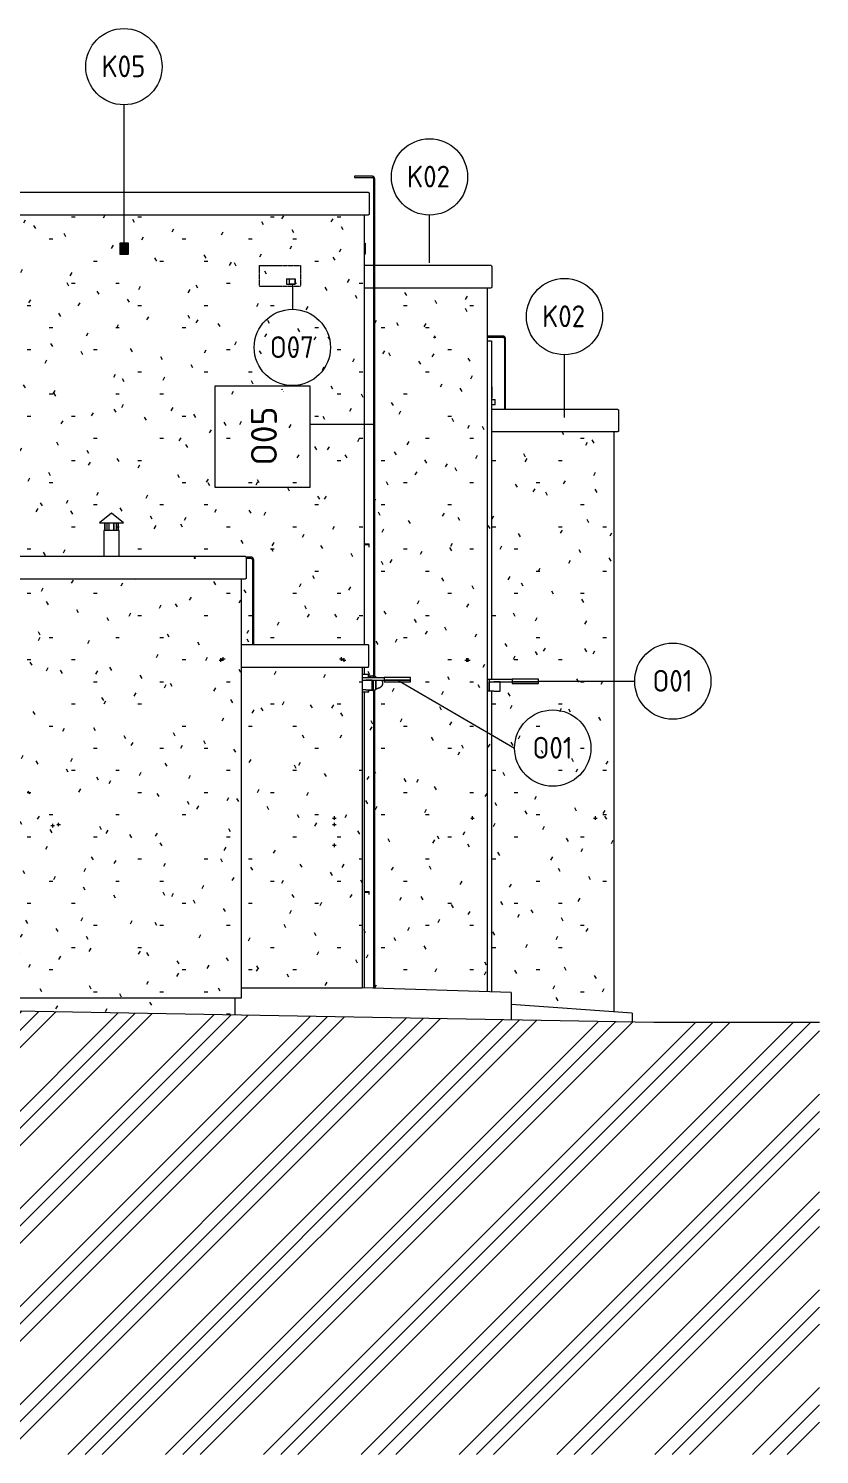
# Model space of a CAD drawing. Header units: millimetres. Extents: x -17526 to 472153, y -45352 to 20466.
# Drawn here: x 155207 to 162467, y -2011 to 11076 of the extents above; entities that cross this region are included whole.
import ezdxf

# ---------------------------------------------------------------- set-up
doc = ezdxf.new("R2010")
doc.units = ezdxf.units.MM
doc.linetypes.add('3_Čárkovaná 1_0mm', pattern=[2, 1, -1])
for name, color, linetype, lineweight in [('A-DETL', 90, 'Continuous', 9), ('A-DETL-GENF', 92, 'Continuous', 9), ('A-DETL-THIN', 151, 'Continuous', 9), ('A-FLOR', 192, 'Continuous', 9), ('A-GENM', 13, 'Continuous', 9), ('A-GENM-IDEN', 13, 'Continuous', 9), ('A-ROOF-IDEN', 132, 'Continuous', 9), ('A-ROOF-OTLN', 132, 'Continuous', 9), ('A-WALL', 113, 'Continuous', 9), ('A-WALL-PATT', 111, 'Continuous', 9), ('E-LITE-EQPM', 33, 'Continuous', 9), ('E-LITE-EQPM-IDEN', 33, 'Continuous', 9), ('E-POWR-CNDT', 130, 'Continuous', 9), ('E-POWR-CNDT-IDEN', 130, 'Continuous', 9), ('E-POWR-CNTR', 130, 'Continuous', 9), ('E-POWR-DROP', 130, 'Continuous', 9), ('E-SERT', 181, 'Continuous', 9), ('M-EQPM', 50, 'Continuous', 9), ('M-EQPM-IDEN', 50, 'Continuous', 9), ('M-HVAC-CDFF', 50, 'Continuous', 9), ('Q-SPCQ', 91, 'Continuous', 9)]:
    doc.layers.add(name, color=color, linetype=linetype, lineweight=lineweight)
doc.styles.add('ISOCPEUR', font='isocpeur.ttf', dxfattribs={"width": 0.9, "height": 200})
doc.styles.add('ISOCPEUR_1', font='isocpeur.ttf', dxfattribs={"height": 238.125})
pattern_1 = [(0, (180187.54, 0), (812.8, 203.2), [33.528, -576.072, 33.528, -576.072, -3251.2]), (0, (180187.54, 0), (812.8, 203.2), [-1219.2, 33.528, -1185.672, 33.528, -576.072, -1422.4]), (0, (180187.54, 0), (812.8, 203.2), [-3048, 33.528, -372.872, 33.528, -982.472]), (120, (180492.34, 101.6), (-582.3764, 602.3054), [33.528, -576.072, 33.528, -576.072, -3251.2]), (120, (180492.34, 101.6), (-582.3764, 602.3054), [-1219.2, 33.528, -1185.672, 33.528, -576.072, -1422.4]), (120, (180492.34, 101.6), (-582.3764, 602.3054), [-3048, 33.528, -372.872, 33.528, -982.472]), (240, (180593.94, 508), (-230.4236, -805.5054), [33.528, -576.072, 33.528, -576.072, -3251.2]), (240, (180593.94, 508), (-230.4236, -805.5054), [-1219.2, 33.528, -1185.672, 33.528, -576.072, -1422.4]), (240, (180593.94, 508), (-230.4236, -805.5054), [-3048, 33.528, -372.872, 33.528, -982.472])]

# ---------------------------------------------------------------- blocks, each defined once
blk = doc.blocks.new('parapet_ext - parapet_ext-1801991-Z-Nový')
at = {"layer": 'Q-SPCQ'}
for p, q in [((29313, 3152), (29271, 3152)), ((29271, 3150), (29311, 3150)), ((29311, 3150), (29311, 3130)), ((29313, 3130), (29313, 3152)), ((29311, 3130), (29313, 3130))]:
    blk.add_line(p, q, dxfattribs=at)
blk = doc.blocks.new('DPS_vetrání_nová - Typ 1-1348275-Z-Nový')
at = {"layer": 'M-EQPM', "color": 11}
for p, q in [((30435, 7786), (30440, 7786)), ((30440, 7786), (30440, 7686)), ((30440, 7686), (30435, 7686))]:
    blk.add_line(p, q, dxfattribs=at)
blk = doc.blocks.new('DPS_vetrání_nová - Typ 1-V131-Z-Nový')
at = {"layer": 'M-EQPM', "color": 11}
for p, q in [((27023, 9106), (27023, 9006)), ((27103, 9106), (27023, 9106)), ((27028, 9011), (27028, 9101)), ((27028, 9101), (27098, 9101)), ((27028, 9096), (27098, 9096)), ((27028, 9087), (27098, 9087)), ((27028, 9078), (27098, 9078)), ((27028, 9069), (27098, 9069)), ((27028, 9060), (27098, 9060)), ((27028, 9052), (27098, 9052)), ((27028, 9043), (27098, 9043)), ((27028, 9034), (27098, 9034)), ((27098, 9101), (27098, 9011)), ((27103, 9006), (27103, 9106)), ((27023, 9006), (27103, 9006)), ((27028, 9025), (27098, 9025)), ((27028, 9016), (27098, 9016)), ((27098, 9011), (27028, 9011))]:
    blk.add_line(p, q, dxfattribs=at)
blk = doc.blocks.new('DSP_Kamera_nastěnná - Refer to Catalog-1089615-Z-Nový')
at = {"layer": 'E-SERT', "color": 11}
for p, q in [((29308, 5147), (29250, 5147)), ((29311, 5147), (29308, 5147)), ((29308, 5147), (29308, 5116)), ((29308, 5116), (29308, 5147)), ((29311, 5116), (29311, 5147)), ((29313, 5133), (29311, 5131)), ((29334, 5129), (29311, 5129)), ((29348, 5135), (29313, 5133)), ((29313, 5133), (29313, 5116)), ((29348, 5135), (29348, 5116)), ((29349, 5134), (29348, 5134)), ((29357, 5134), (29349, 5135)), ((29349, 5135), (29349, 5116)), ((29374, 5120), (29374, 5116)), ((29374, 5120), (29374, 5116)), ((29250, 4988), (29308, 4988)), ((29308, 5096), (29308, 5094)), ((29308, 5094), (29308, 5096)), ((29308, 5006), (29308, 4988)), ((29308, 4988), (29308, 5006)), ((29308, 4988), (29311, 4988)), ((29311, 5094), (29311, 5096)), ((29311, 4988), (29311, 5006)), ((29311, 5005), (29334, 5005)), ((29311, 5004), (29313, 5002)), ((29313, 5096), (29313, 5094)), ((29313, 5007), (29313, 5002)), ((29313, 5002), (29348, 5000)), ((29348, 5096), (29348, 5000)), ((29348, 5001), (29349, 5001)), ((29349, 5096), (29349, 5000)), ((29349, 5000), (29357, 5000)), ((29371, 5019), (29390, 5020)), ((29374, 5096), (29374, 5014)), ((29374, 5096), (29374, 5090)), ((29374, 5078), (29374, 5056)), ((29374, 5044), (29374, 5019)), ((29374, 5018), (29374, 5014))]:
    blk.add_line(p, q, dxfattribs=at)
at = {"layer": 'E-SERT', "color": 11, "flags": 128}
for points in [[(29357, 5134), (29358, 5134), (29359, 5134), (29360, 5134), (29361, 5134), (29361, 5133), (29362, 5133), (29363, 5133), (29364, 5133), (29364, 5132), (29365, 5132), (29366, 5131), (29367, 5131), (29367, 5131), (29368, 5130), (29369, 5130), (29369, 5129), (29370, 5129), (29370, 5128), (29371, 5127), (29371, 5127)], [(29371, 5127), (29371, 5127), (29372, 5127), (29372, 5126), (29372, 5126), (29372, 5126), (29372, 5125), (29373, 5125), (29373, 5125), (29373, 5124), (29373, 5124), (29373, 5124), (29373, 5123), (29373, 5123), (29373, 5122), (29373, 5122), (29373, 5122), (29374, 5121), (29374, 5121), (29374, 5121)], [(29374, 5116), (29374, 5117), (29374, 5118), (29374, 5118), (29374, 5119), (29374, 5119), (29374, 5120), (29374, 5120), (29374, 5120), (29374, 5121), (29374, 5121), (29374, 5121)], [(29374, 5121), (29374, 5121), (29374, 5121), (29374, 5120), (29374, 5120), (29374, 5120), (29374, 5119), (29374, 5119), (29374, 5118), (29374, 5117), (29374, 5117), (29374, 5116)], [(29371, 5007), (29370, 5006), (29370, 5006), (29369, 5005), (29369, 5005), (29368, 5004), (29367, 5004), (29367, 5003), (29366, 5003), (29365, 5003), (29364, 5002), (29364, 5002), (29363, 5002), (29362, 5001), (29361, 5001), (29361, 5001), (29360, 5001), (29359, 5001), (29358, 5000), (29357, 5000), (29357, 5000)], [(29374, 5014), (29374, 5013), (29373, 5013), (29373, 5012), (29373, 5012), (29373, 5012), (29373, 5011), (29373, 5011), (29373, 5011), (29373, 5010), (29373, 5010), (29373, 5009), (29372, 5009), (29372, 5009), (29372, 5008), (29372, 5008), (29372, 5008), (29371, 5007), (29371, 5007), (29371, 5007)], [(29374, 5014), (29374, 5014), (29374, 5014), (29374, 5014), (29374, 5014), (29374, 5015), (29374, 5015), (29374, 5016), (29374, 5016), (29374, 5017), (29374, 5018), (29374, 5019), (29374, 5020), (29374, 5021), (29374, 5022), (29374, 5023), (29374, 5024), (29374, 5026), (29374, 5027), (29374, 5028), (29374, 5030), (29374, 5031), (29374, 5033), (29374, 5035), (29374, 5037), (29374, 5038), (29374, 5040), (29374, 5042), (29374, 5044), (29374, 5046), (29374, 5048), (29374, 5050), (29374, 5052), (29374, 5054), (29374, 5056), (29374, 5058), (29374, 5060), (29374, 5062), (29374, 5064), (29374, 5067), (29374, 5069), (29374, 5071), (29374, 5073), (29374, 5075), (29374, 5077), (29374, 5079), (29374, 5081), (29374, 5083), (29374, 5086), (29374, 5088), (29374, 5089), (29374, 5091), (29374, 5093), (29374, 5095)], [(29374, 5020), (29374, 5019), (29374, 5018), (29374, 5018), (29374, 5017), (29374, 5016), (29374, 5015), (29374, 5015), (29374, 5015), (29374, 5014), (29374, 5014), (29374, 5014), (29374, 5014), (29374, 5014)], [(29436, 5067), (29435, 5065), (29435, 5063), (29435, 5061), (29435, 5060), (29435, 5058), (29434, 5056), (29434, 5054), (29433, 5052), (29432, 5050), (29432, 5049), (29431, 5047), (29430, 5045), (29429, 5044), (29428, 5042), (29427, 5040), (29426, 5039), (29425, 5037), (29424, 5036), (29423, 5035), (29421, 5033), (29420, 5032), (29418, 5031), (29417, 5030), (29415, 5028), (29414, 5027), (29412, 5026), (29411, 5025), (29409, 5025), (29407, 5024), (29405, 5023), (29404, 5022), (29402, 5022), (29400, 5021), (29398, 5021), (29396, 5021), (29395, 5020), (29393, 5020), (29391, 5020), (29390, 5020)], [(29427, 5095), (29428, 5093), (29429, 5091), (29430, 5090), (29431, 5088), (29431, 5086), (29432, 5085), (29433, 5083), (29433, 5081), (29434, 5079), (29434, 5077), (29435, 5076), (29435, 5074), (29435, 5072), (29435, 5070), (29436, 5068), (29436, 5067)], [(29436, 5067), (29436, 5067), (29436, 5067), (29436, 5067), (29436, 5067), (29436, 5067), (29436, 5067), (29436, 5067), (29436, 5067), (29436, 5067), (29436, 5067), (29436, 5067), (29436, 5067), (29436, 5067), (29436, 5067), (29436, 5067), (29436, 5067), (29436, 5067), (29436, 5067), (29436, 5067), (29436, 5067), (29436, 5067), (29436, 5067), (29436, 5067), (29436, 5067), (29436, 5067), (29436, 5067), (29436, 5067), (29436, 5067), (29436, 5067), (29436, 5067), (29436, 5067), (29436, 5067), (29436, 5067), (29436, 5067), (29436, 5067), (29436, 5067), (29436, 5067), (29436, 5067), (29436, 5067), (29436, 5067), (29436, 5067), (29436, 5067), (29436, 5067), (29436, 5067), (29436, 5067), (29436, 5067), (29436, 5067), (29436, 5067), (29436, 5067), (29436, 5067), (29436, 5067), (29436, 5067), (29436, 5067), (29436, 5067), (29436, 5067), (29436, 5067), (29436, 5067), (29436, 5067), (29436, 5067), (29436, 5067), (29436, 5067)], [(29436, 5067), (29436, 5067), (29436, 5067), (29436, 5067), (29436, 5067), (29436, 5067), (29436, 5067), (29436, 5067), (29436, 5067), (29436, 5067), (29436, 5067), (29436, 5067), (29436, 5067), (29436, 5067), (29436, 5067), (29436, 5067), (29436, 5067), (29436, 5067), (29436, 5067), (29436, 5067), (29436, 5067), (29436, 5067), (29436, 5067), (29436, 5067), (29436, 5067), (29436, 5067), (29436, 5067), (29436, 5067), (29436, 5067), (29436, 5067), (29436, 5067), (29436, 5067), (29436, 5067), (29436, 5067), (29436, 5067), (29436, 5067), (29436, 5067), (29436, 5067), (29436, 5067), (29436, 5067), (29436, 5067), (29436, 5067), (29436, 5067), (29436, 5067), (29436, 5067), (29436, 5067), (29436, 5067), (29436, 5067), (29436, 5067), (29436, 5067), (29436, 5067), (29436, 5067), (29436, 5067), (29436, 5067), (29436, 5067), (29436, 5067), (29436, 5067), (29436, 5067), (29436, 5067), (29436, 5067), (29436, 5067), (29436, 5067)]]:
    blk.add_lwpolyline(points, dxfattribs=at)
blk = doc.blocks.new('DPS_světlo_3 - DPS_světlo_3-1467537-Z-Nový')
at = {"layer": 'E-LITE-EQPM', "color": 11}
for p, q in [((29451, 5116), (29372, 5116)), ((29451, 5119), (29451, 5116)), ((29451, 5095), (29451, 5094))]:
    blk.add_line(p, q, dxfattribs=at)
blk.add_open_spline([(29451, 5116), (29451, 5116), (29451, 5116), (29451, 5116)], degree=3, dxfattribs=at)
blk.add_open_spline([(29451, 5116), (29451, 5116), (29451, 5116), (29451, 5116), (29451, 5116), (29451, 5116)], degree=3, knots=[0.50004347, 0.50004347, 0.50004347, 0.50004347, 0.51388889, 0.54861111, 0.55555556, 0.55555556, 0.55555556, 0.55555556], dxfattribs=at)
blk = doc.blocks.new('DPS_světlo_3 - DPS_světlo_3-V134-Z-Nový')
at = {"layer": 'E-LITE-EQPM', "color": 11}
for p, q in [((29451, 5118), (29451, 5116)), ((29250, 5095), (29451, 5095)), ((29281, 5007), (29250, 5007)), ((29281, 5007), (29341, 5007)), ((29451, 5079), (29571, 5079)), ((29571, 5079), (29691, 5079))]:
    blk.add_line(p, q, dxfattribs=at)
for points, knots in [([(29451, 5097), (29451, 5096), (29451, 5096), (29451, 5095), (29451, 5095), (29451, 5095)], [0.3333333, 0.3333333, 0.3333333, 0.3333333, 0.3888889, 0.4444444, 0.4999565, 0.4999565, 0.4999565, 0.4999565]), ([(29451, 5095), (29451, 5095), (29451, 5095), (29451, 5095), (29451, 5095), (29451, 5095)], [0.49995741, 0.49995741, 0.49995741, 0.49995741, 0.51388889, 0.54861111, 0.55555556, 0.55555556, 0.55555556, 0.55555556])]:
    blk.add_open_spline(points, degree=3, knots=knots, dxfattribs=at)
blk = doc.blocks.new('DPS_světlo_3 - DPS_světlo_3-V135-Z-Nový')
at = {"layer": 'E-LITE-EQPM', "color": 11}
for p, q in [((29451, 5116), (29250, 5116)), ((29451, 5119), (29451, 5116)), ((29571, 5119), (29451, 5119)), ((29691, 5119), (29571, 5119)), ((29691, 5094), (29691, 5119)), ((29250, 5096), (29451, 5096)), ((29250, 5094), (29281, 5094)), ((29281, 5008), (29250, 5008)), ((29341, 5094), (29281, 5094)), ((29281, 5008), (29341, 5008)), ((29341, 5008), (29341, 5094)), ((29451, 5096), (29451, 5094)), ((29451, 5094), (29571, 5094)), ((29451, 5094), (29451, 5079)), ((29571, 5094), (29451, 5094)), ((29451, 5079), (29571, 5079)), ((29571, 5094), (29691, 5094)), ((29691, 5094), (29571, 5094)), ((29571, 5079), (29691, 5079)), ((29691, 5079), (29691, 5094))]:
    blk.add_line(p, q, dxfattribs=at)
blk.add_open_spline([(29451, 5116), (29451, 5116), (29451, 5116), (29451, 5116)], degree=3, dxfattribs=at)
for points, knots in [([(29451, 5116), (29451, 5116), (29451, 5116), (29451, 5116), (29451, 5116), (29451, 5115), (29451, 5114), (29451, 5112), (29451, 5110), (29451, 5108), (29451, 5106)], [0.5000435, 0.5000435, 0.5000435, 0.5000435, 0.5138889, 0.5486111, 0.5833333, 0.6527778, 0.7222222, 0.7916667, 0.8611111, 1, 1, 1, 1]), ([(29451, 5106), (29451, 5105), (29451, 5104), (29451, 5103), (29451, 5101), (29451, 5100), (29451, 5098), (29451, 5097), (29451, 5097), (29451, 5096), (29451, 5096), (29451, 5096)], [0, 0, 0, 0, 0.0555556, 0.1111111, 0.1666667, 0.2222222, 0.2777778, 0.3333333, 0.3888889, 0.4444444, 0.4999565, 0.4999565, 0.4999565, 0.4999565]), ([(29451, 5096), (29451, 5096), (29451, 5096), (29451, 5096), (29451, 5096), (29451, 5096)], [0.49995741, 0.49995741, 0.49995741, 0.49995741, 0.51388889, 0.54861111, 0.55555556, 0.55555556, 0.55555556, 0.55555556])]:
    blk.add_open_spline(points, degree=3, knots=knots, dxfattribs=at)
blk = doc.blocks.new('DPS_světlo_54 - DPS_světlo_54-1229518-Z-Nový')
at = {"layer": 'E-LITE-EQPM', "color": 11}
for p, q in [((30396, 5104), (30416, 5104)), ((30416, 5104), (30416, 4993)), ((30626, 5104), (30626, 5080)), ((30746, 5104), (30626, 5104)), ((30866, 5104), (30746, 5104)), ((30866, 5080), (30866, 5104)), ((30416, 4993), (30396, 4993)), ((30628, 5101), (30416, 5101)), ((30416, 5081), (30628, 5081)), ((30416, 5080), (30456, 5080)), ((30416, 4993), (30416, 5080)), ((30456, 4993), (30416, 4993)), ((30516, 5080), (30456, 5080)), ((30456, 4993), (30516, 4993)), ((30516, 4993), (30516, 5080)), ((30626, 5080), (30746, 5080)), ((30626, 5080), (30626, 5065)), ((30746, 5080), (30626, 5080)), ((30626, 5065), (30746, 5065)), ((30746, 5080), (30866, 5080)), ((30866, 5080), (30746, 5080)), ((30746, 5065), (30866, 5065)), ((30866, 5065), (30866, 5080))]:
    blk.add_line(p, q, dxfattribs=at)
blk = doc.blocks.new('Komín5 - Komín5-1979406-Z-Nový')
at = {"layer": 'M-HVAC-CDFF'}
for p, q in [((26949, 6627), (26839, 6540)), ((27059, 6540), (26949, 6627)), ((26839, 6540), (26949, 6540)), ((26879, 6470), (26879, 6230)), ((26949, 6470), (26879, 6470)), ((26885, 6540), (26885, 6470)), ((26890, 6470), (26890, 6540)), ((26908, 6470), (26908, 6540)), ((26925, 6540), (26925, 6470)), ((26928, 6470), (26928, 6540)), ((26949, 6540), (27059, 6540)), ((27019, 6470), (26949, 6470)), ((26970, 6470), (26970, 6540)), ((26972, 6470), (26972, 6540)), ((26990, 6540), (26990, 6470)), ((27008, 6470), (27008, 6540)), ((27013, 6470), (27013, 6540)), ((27019, 6230), (27019, 6470))]:
    blk.add_line(p, q, dxfattribs=at)
blk = doc.blocks.new('BP_ZÁSTUPNÝ PRVEK - BP_ZÁSTUPNÝ PRVEK - OV4-2137774-Z-Nový')
at = {"layer": 'A-GENM', "color": 11}
for p, q in [((28583, 8780), (28633, 8780)), ((28583, 8730), (28583, 8780)), ((28633, 8730), (28633, 8780)), ((28633, 8730), (28583, 8730))]:
    blk.add_line(p, q, dxfattribs=at)
blk = doc.blocks.new('BP_ZÁSTUPNÝ PRVEK - BP_ZÁSTUPNÝ PRVEK - OV4-V141-Z-Nový')
at = {"layer": 'A-GENM', "color": 11}
for p, q in [((30435, 7671), (30470, 7671)), ((30470, 7621), (30435, 7621)), ((30470, 7621), (30470, 7671))]:
    blk.add_line(p, q, dxfattribs=at)
blk = doc.blocks.new('Popiska mechanické zařízení - Popiska okna_Bublina-1428144-Z-Nový')
at = {"layer": 'M-EQPM-IDEN'}
blk.add_circle((24062, 10726), 350, dxfattribs=at)
blk = doc.blocks.new('Popiska osvětlovací tělesa - Popiska okna_Bublina-1426969-Z-Nový')
at = {"layer": 'E-LITE-EQPM-IDEN'}
blk.add_circle((30998, 4472), 350, dxfattribs=at)
blk = doc.blocks.new('Popiska zakončení střešního pláště - Popiska okna_Bublina-1463073-Z-Nový')
at = {"layer": 'A-ROOF-IDEN'}
blk.add_circle((29867, 9714), 350, dxfattribs=at)
blk = doc.blocks.new('Popiska becný model_Bublina_CC - Popiska okna_Bublina-1416866-Z-Nový')
at = {"layer": 'A-GENM-IDEN'}
blk.add_circle((28608, 8149), 350, dxfattribs=at)

msp = doc.modelspace()

# ---------------------------------------------------------------- hatches: boundary and pattern name
at = {"layer": 'A-DETL-GENF'}
h = msp.add_hatch(dxfattribs=at)
h.set_pattern_fill('FP_115', style=0, pattern_type=2)
h.set_pattern_definition([(45, (180187.54, 0), (-449.013, 449.013), []), (45, (180346.3, 0), (0, 898.0256), []), (45, (180028.8, 0), (0, 898.0256), [])])
h.paths.add_polyline_path([(159708, -2011), (162467, -2011), (162467, 1954), (160947, 1954), (153930, 2076), (149988, 2076), (145591, 2230), (142374, 2098), (132629, 2438), (123400, 2846), (120136, 2445), (118620, 2445), (118620, -2011), (158328, -2011)])
at = {"layer": 'A-WALL-PATT'}
h = msp.add_hatch(dxfattribs=at)
h.set_pattern_fill('FP_114', color=11, style=0, pattern_type=2)
h.set_pattern_definition(pattern_1)
h.paths.add_polyline_path([(157264, 5510), (157264, 6200), (157258, 6210), (157249, 6214), (157205, 6214), (157204, 6029), (157202, 6026), (157197, 6026), (157163, 6026), (157163, 5510), (157207, 5510)])
h.paths.add_polyline_path([(157724, 5510), (158292, 5510), (158292, 9366), (152328, 9366), (152328, 9086), (152333, 9086), (152333, 8986), (152328, 8986), (152328, 8760), (153240, 8760), (153240, 8700), (153487, 8699), (153490, 8697), (153490, 8694), (153490, 8499), (153487, 8496), (153484, 8496), (153448, 8496), (153448, 6275), (154047, 6275), (154028, 6296), (154028, 6356), (154038, 6356), (154038, 6371), (154078, 6371), (154078, 6421), (154187, 6421), (154187, 6361), (154167, 6340), (154167, 6275), (154605, 6275), (154605, 6575), (154655, 6575), (154655, 6275), (154682, 6274), (154685, 6271), (154684, 6268), (154681, 6265), (154671, 6265), (154655, 6265), (154655, 6230), (154675, 6230), (154675, 6249), (154670, 6249), (154671, 6257), (154690, 6257), (154689, 6249), (154685, 6249), (154685, 6230), (155900, 6230), (155900, 6470), (155906, 6470), (155905, 6540), (155860, 6540), (155970, 6627), (156080, 6540), (156034, 6540), (156035, 6470), (156040, 6470), (156040, 6230), (157202, 6229), (157204, 6227), (157205, 6224), (157249, 6223), (157249, 6221), (157254, 6222), (157262, 6219), (157271, 6211), (157271, 6208), (157272, 6207), (157272, 6202), (157272, 6199), (157274, 6199), (157274, 5510), (157638, 5510)])
h.paths.add_polyline_path([(157268, 6212), (157265, 6216), (157266, 6215), (157268, 6212)])
h.paths.add_polyline_path([(157249, 6214), (157253, 6215), (157249, 6214), (157249, 6214)])
h.paths.add_polyline_path([(153448, 6230), (154047, 6230), (154047, 6265), (153448, 6265), (153448, 6234)])
h.paths.add_polyline_path([(154605, 6230), (154605, 6265), (154167, 6265), (154167, 6230), (154533, 6230)])
h.paths.add_polyline_path([(154682, 6279), (154678, 6279), (154673, 6279), (154668, 6283), (154665, 6284), (154663, 6287), (154661, 6293), (154661, 6307), (154665, 6314), (154674, 6319), (154686, 6319), (154692, 6315), (154694, 6314), (154697, 6311), (154699, 6305), (154699, 6291), (154693, 6283), (154684, 6279), (154682, 6279)])
h.paths.add_polyline_path([(154683, 6283), (154684, 6284), (154686, 6286), (154687, 6287), (154692, 6292), (154692, 6292), (154693, 6290), (154694, 6293), (154693, 6296), (154692, 6305), (154689, 6310), (154689, 6312), (154686, 6313), (154684, 6311), (154683, 6284)])
h.paths.add_polyline_path([(154674, 6284), (154676, 6287), (154676, 6311), (154673, 6311), (154670, 6308), (154667, 6302), (154668, 6293), (154671, 6288), (154671, 6286), (154673, 6285)])
h.paths.add_polyline_path([(156029, 6470), (156029, 6540), (156011, 6540), (156011, 6470), (156028, 6470)])
h.paths.add_polyline_path([(155991, 6470), (155991, 6540), (155949, 6540), (155949, 6470), (155988, 6470)])
h.paths.add_polyline_path([(155918, 6470), (155929, 6470), (155929, 6540), (155911, 6540), (155911, 6470), (155913, 6470)])
h.paths.add_polyline_path([(157515, 8233), (157512, 8235), (157510, 8238), (157512, 8242), (157516, 8243), (157519, 8242), (157520, 8238), (157519, 8235), (157517, 8234)])
h.paths.add_polyline_path([(157654, 8730), (157604, 8730), (157604, 8780), (157654, 8780)])
h.paths.add_polyline_path([(156071, 9006), (156044, 9006), (156044, 9106), (156124, 9106), (156124, 9006), (156073, 9006)])
h.paths.add_polyline_path([(153061, 9006), (153043, 9006), (153043, 9106), (153123, 9106), (153123, 9006), (153064, 9006)])
h = msp.add_hatch(dxfattribs=at)
h.set_pattern_fill('FP_114', color=11, style=0, pattern_type=2)
h.set_pattern_definition(pattern_1)
h.paths.add_polyline_path([(159209, 2243), (159209, 8696), (158385, 8696), (158386, 5132), (158392, 5126), (158393, 5124), (158394, 5117), (158394, 5116), (158472, 5115), (158473, 5118), (158474, 5119), (158712, 5118), (158712, 5079), (158472, 5079), (158472, 5095), (158447, 5094), (158452, 5088), (158456, 5076), (158456, 5063), (158453, 5051), (158450, 5043), (158440, 5032), (158434, 5027), (158414, 5021), (158411, 5020), (158394, 5019), (158394, 5012), (158393, 5011), (158392, 5011), (158392, 5007), (158389, 5005), (158385, 5001), (158385, 2267), (159190, 2243)])
h.paths.add_polyline_path([(158333, 5006), (158334, 5006), (158334, 5007), (158333, 5007)])
h.paths.add_polyline_path([(158375, 2267), (158375, 5000), (158370, 5000), (158369, 5000), (158334, 5002), (158333, 5004), (158332, 4988), (158292, 4988), (158292, 3152), (158334, 3152), (158334, 3130), (158332, 3130), (158332, 3150), (158292, 3150), (158292, 2270), (158328, 2269)])
h.paths.add_polyline_path([(158455, 5061), (158457, 5067), (158454, 5075), (158456, 5071), (158454, 5069), (158455, 5066), (158455, 5063)])
h.paths.add_polyline_path([(158453, 5080), (158452, 5083), (158452, 5081)])
h.paths.add_polyline_path([(158334, 5130), (158334, 5133), (158369, 5135), (158370, 5135), (158375, 5135), (158375, 8696), (158292, 8696), (158292, 6342), (158334, 6342), (158334, 6320), (158332, 6320), (158332, 6340), (158292, 6340), (158292, 5420), (158327, 5419), (158329, 5417), (158330, 5414), (158329, 5219), (158327, 5216), (158322, 5216), (158292, 5216), (158292, 5147), (158333, 5147), (158333, 5131)])
h.paths.add_polyline_path([(158334, 5128), (158334, 5128), (158334, 5130), (158333, 5128)])
h.paths.add_polyline_path([(158936, 8239), (158932, 8240), (158931, 8244), (158932, 8247), (158936, 8249), (158939, 8247), (158940, 8243), (158939, 8241), (158937, 8239)])
h = msp.add_hatch(dxfattribs=at)
h.set_pattern_fill('FP_114', color=11, style=0, pattern_type=2)
h.set_pattern_definition(pattern_1)
h.paths.add_polyline_path([(159417, 2237), (159417, 8696), (159209, 8696), (159209, 2243), (159363, 2238)])
h.paths.add_polyline_path([(159285, 3821), (159279, 3822), (159277, 3824), (159274, 3830), (159277, 3836), (159281, 3839), (159285, 3838), (159288, 3838), (159292, 3832), (159291, 3826)])
h.paths.add_polyline_path([(159231, 5271), (159224, 5272), (159223, 5274), (159220, 5280), (159223, 5286), (159227, 5289), (159231, 5288), (159233, 5288), (159236, 5284), (159238, 5286), (159242, 5289), (159246, 5288), (159248, 5288), (159253, 5282), (159252, 5276), (159246, 5271), (159239, 5272), (159237, 5276), (159233, 5273)])
h = msp.add_hatch(dxfattribs=at)
h.set_pattern_fill('FP_114', color=11, style=0, pattern_type=2)
h.set_pattern_definition(pattern_1)
h.paths.add_polyline_path([(159456, 2235), (159456, 4993), (159417, 4993), (159417, 2237)])
h.paths.add_polyline_path([(159437, 5080), (159456, 5080), (159456, 5081), (159437, 5081)])
h.paths.add_polyline_path([(159437, 5101), (159456, 5101), (159456, 8210), (159417, 8210), (159417, 5104), (159437, 5104)])
h = msp.add_hatch(dxfattribs=at)
h.set_pattern_fill('FP_114', color=11, style=0, pattern_type=2)
h.set_pattern_definition(pattern_1)
h.paths.add_polyline_path([(160373, 2067), (160373, 7376), (159456, 7376), (159456, 5101), (159647, 5101), (159647, 5104), (159887, 5104), (159887, 5065), (159647, 5065), (159647, 5081), (159456, 5081), (159456, 5080), (159537, 5080), (159537, 4993), (159456, 4993), (159456, 2235), (159638, 2230), (159638, 2119), (160237, 2076)])
h = msp.add_hatch(dxfattribs=at)
h.set_pattern_fill('FP_114', color=11, style=0, pattern_type=2)
h.set_pattern_definition(pattern_1)
h.paths.add_polyline_path([(160581, 2052), (160581, 7376), (160373, 7376), (160373, 2067)])
h.paths.add_polyline_path([(160413, 3821), (160406, 3822), (160404, 3824), (160401, 3830), (160404, 3836), (160408, 3839), (160413, 3838), (160415, 3838), (160419, 3832), (160418, 3826)])
h = msp.add_hatch(dxfattribs=at)
h.set_pattern_fill('FP_114', color=11, style=0, pattern_type=2)
h.set_pattern_definition(pattern_1)
h.paths.add_polyline_path([(149359, 2180), (154748, 2180), (154748, 6026), (145358, 6026), (145358, 2220), (145591, 2230), (147023, 2180), (149273, 2180)])
h.paths.add_polyline_path([(156776, 2180), (157163, 2180), (157163, 6026), (154758, 6026), (154758, 2180), (156689, 2180)])
h.paths.add_polyline_path([(145161, 2212), (145348, 2220), (145348, 6026), (145161, 6026), (145161, 2230)])
h.paths.add_polyline_path([(149877, 3160), (149160, 3160), (149160, 4780), (149960, 4780), (149960, 3160)])
h.paths.add_polyline_path([(150960, 3160), (150960, 4780), (151760, 4780), (151760, 3160), (151084, 3160)])
h.paths.add_polyline_path([(146142, 3602), (146135, 3603), (146133, 3604), (146130, 3610), (146133, 3617), (146137, 3619), (146142, 3619), (146144, 3618), (146148, 3613), (146147, 3606)])
h.paths.add_polyline_path([(148881, 3611), (148874, 3612), (148872, 3614), (148870, 3620), (148872, 3626), (148876, 3629), (148881, 3628), (148883, 3628), (148887, 3622), (148886, 3616), (148885, 3614)])
h.paths.add_polyline_path([(146142, 3751), (146135, 3752), (146133, 3754), (146130, 3760), (146133, 3766), (146137, 3769), (146142, 3768), (146144, 3768), (146148, 3762), (146147, 3756)])
h.paths.add_polyline_path([(155431, 3751), (155424, 3752), (155422, 3754), (155420, 3760), (155422, 3766), (155426, 3769), (155431, 3768), (155433, 3768), (155437, 3762), (155437, 3756)])
h.paths.add_polyline_path([(155487, 3761), (155480, 3762), (155478, 3764), (155475, 3770), (155478, 3776), (155482, 3779), (155487, 3778), (155489, 3778), (155493, 3772), (155492, 3766)])
h.paths.add_polyline_path([(154188, 3821), (154181, 3822), (154179, 3824), (154176, 3830), (154179, 3836), (154183, 3839), (154188, 3838), (154190, 3838), (154194, 3832), (154193, 3826), (154189, 3822)])
h.paths.add_polyline_path([(147486, 3852), (147479, 3853), (147477, 3855), (147475, 3861), (147477, 3867), (147481, 3870), (147486, 3869), (147488, 3869), (147492, 3863), (147491, 3857)])
h.paths.add_polyline_path([(146306, 4901), (146298, 4903), (146297, 4904), (146295, 4910), (146298, 4917), (146302, 4919), (146306, 4918), (146308, 4918), (146312, 4912), (146312, 4906)])
h.paths.add_polyline_path([(154411, 5271), (154404, 5272), (154402, 5274), (154400, 5280), (154404, 5288), (154406, 5289), (154411, 5288), (154413, 5288), (154417, 5282), (154416, 5276)])
h.paths.add_polyline_path([(156975, 5271), (156968, 5272), (156966, 5274), (156963, 5280), (156966, 5286), (156970, 5289), (156975, 5288), (156977, 5288), (156981, 5282), (156980, 5276)])
h.paths.add_polyline_path([(156997, 5281), (156990, 5282), (156988, 5284), (156986, 5290), (156988, 5296), (156992, 5299), (156997, 5298), (156999, 5298), (157003, 5292), (157002, 5286)])
h.paths.add_polyline_path([(145960, 5292), (145956, 5293), (145955, 5297), (145956, 5300), (145960, 5302), (145963, 5300), (145965, 5296), (145963, 5294), (145961, 5292)])
h = msp.add_hatch(dxfattribs=at)
h.set_pattern_fill('FP_114', color=11, style=0, pattern_type=2)
h.set_pattern_definition(pattern_1)
h.paths.add_polyline_path([(158292, 2270), (158292, 4988), (158271, 4988), (158271, 2271), (158288, 2270)])
h.paths.add_polyline_path([(158271, 5147), (158292, 5147), (158292, 5216), (158271, 5216), (158271, 5203)])
h.paths.add_polyline_path([(157207, 5420), (157264, 5420), (157264, 5510), (157163, 5510), (157163, 5420)])
h.paths.add_polyline_path([(157983, 5420), (158292, 5420), (158292, 5510), (157274, 5510), (157274, 5420), (157897, 5420)])
h = msp.add_hatch(dxfattribs=at)
h.set_pattern_fill('FP_114', color=11, style=0, pattern_type=2)
h.set_pattern_definition(pattern_1)
h.paths.add_polyline_path([(157163, 2270), (158063, 2270), (158063, 5216), (157163, 5216), (157163, 2283)])
h.paths.add_polyline_path([(158018, 3571), (158011, 3572), (158009, 3574), (158006, 3580), (158009, 3586), (158013, 3589), (158018, 3588), (158020, 3588), (158024, 3582), (158023, 3576), (158018, 3571)])
h.paths.add_polyline_path([(158018, 3761), (158011, 3762), (158009, 3765), (158006, 3770), (158009, 3776), (158013, 3779), (158018, 3778), (158020, 3778), (158024, 3772), (158023, 3766), (158022, 3765)])
h.paths.add_polyline_path([(158018, 3821), (158011, 3822), (158009, 3824), (158006, 3830), (158009, 3836), (158013, 3839), (158018, 3838), (158020, 3838), (158024, 3832), (158023, 3826)])
h = msp.add_hatch(dxfattribs=at)
h.set_pattern_fill('FP_114', color=11, style=0, pattern_type=2)
h.set_pattern_definition(pattern_1)
h.paths.add_polyline_path([(158063, 2270), (158271, 2270), (158271, 5216), (158063, 5216), (158063, 2283)])
h = msp.add_hatch(dxfattribs=at)
h.set_pattern_fill('FP_114', color=11, style=0, pattern_type=2)
h.set_pattern_definition(pattern_1)
h.paths.add_polyline_path([(157103, 2021), (157103, 2180), (154758, 2180), (154758, 2062), (156948, 2024)])
h.paths.add_polyline_path([(154748, 2062), (154748, 2180), (147023, 2180), (149988, 2076), (153948, 2076), (154706, 2063)])
at = {"layer": 'E-POWR-DROP'}
for color, points in [(11, [(158936, 8239), (158938, 8240), (158940, 8241), (158940, 8245), (158938, 8248), (158934, 8249), (158932, 8246), (158931, 8244), (158932, 8240), (158934, 8239)]), (11, [(157515, 8233), (157518, 8235), (157520, 8236), (157520, 8240), (157518, 8243), (157514, 8243), (157512, 8242), (157510, 8238), (157512, 8235), (157514, 8234)]), (11, [(156734, 6214), (156736, 6215), (156738, 6216), (156739, 6220), (156736, 6223), (156733, 6224), (156730, 6222), (156729, 6219), (156730, 6215), (156733, 6214)]), (256, [(156975, 5271), (156980, 5276), (156981, 5278), (156981, 5282), (156977, 5288), (156970, 5289), (156966, 5286), (156963, 5280), (156966, 5274), (156968, 5272), (156972, 5272)]), (256, [(156997, 5281), (157002, 5286), (157003, 5289), (157003, 5292), (156999, 5298), (156992, 5299), (156988, 5296), (156986, 5289), (156988, 5284), (156991, 5282), (156995, 5282)]), (256, [(158081, 5281), (158087, 5286), (158088, 5289), (158088, 5292), (158084, 5298), (158077, 5299), (158073, 5296), (158071, 5289), (158073, 5284), (158075, 5282), (158079, 5282)]), (256, [(158082, 5281), (158088, 5286), (158089, 5289), (158089, 5292), (158084, 5298), (158078, 5299), (158074, 5296), (158071, 5289), (158074, 5284), (158075, 5282), (158080, 5282)]), (256, [(158106, 5271), (158111, 5276), (158112, 5278), (158112, 5282), (158108, 5288), (158101, 5289), (158097, 5286), (158095, 5280), (158097, 5274), (158099, 5272), (158104, 5272)]), (256, [(159231, 5271), (159237, 5276), (159238, 5278), (159238, 5282), (159233, 5288), (159227, 5289), (159223, 5286), (159220, 5280), (159223, 5274), (159224, 5272), (159229, 5272)]), (256, [(159246, 5271), (159252, 5276), (159253, 5278), (159253, 5282), (159248, 5288), (159242, 5289), (159238, 5286), (159235, 5280), (159238, 5274), (159239, 5272), (159244, 5272)]), (256, [(158018, 3821), (158023, 3826), (158024, 3829), (158024, 3832), (158020, 3838), (158013, 3839), (158009, 3836), (158007, 3829), (158009, 3824), (158011, 3822), (158015, 3822)]), (256, [(159285, 3821), (159291, 3826), (159292, 3829), (159292, 3832), (159288, 3838), (159281, 3839), (159277, 3836), (159275, 3829), (159277, 3824), (159279, 3822), (159283, 3822)]), (256, [(160413, 3821), (160418, 3826), (160419, 3829), (160419, 3832), (160415, 3838), (160408, 3839), (160404, 3836), (160402, 3829), (160404, 3824), (160406, 3822), (160410, 3822)]), (256, [(155431, 3751), (155437, 3756), (155437, 3758), (155437, 3762), (155433, 3768), (155426, 3769), (155422, 3766), (155420, 3760), (155422, 3754), (155424, 3752), (155429, 3752)]), (256, [(155487, 3761), (155492, 3766), (155493, 3768), (155493, 3772), (155489, 3778), (155482, 3779), (155478, 3776), (155475, 3770), (155478, 3764), (155482, 3762), (155484, 3762)]), (256, [(158018, 3761), (158023, 3766), (158024, 3768), (158024, 3772), (158020, 3778), (158013, 3779), (158009, 3776), (158006, 3770), (158009, 3764), (158011, 3762), (158015, 3762)]), (256, [(158018, 3571), (158023, 3576), (158024, 3578), (158024, 3582), (158020, 3588), (158013, 3589), (158009, 3586), (158006, 3580), (158009, 3574), (158011, 3572), (158018, 3571)]), (256, [(158018, 3571), (158023, 3576), (158024, 3578), (158024, 3582), (158020, 3588), (158013, 3589), (158009, 3586), (158006, 3580), (158009, 3574), (158011, 3572), (158018, 3571)])]:
    msp.add_hatch(color=color, dxfattribs=at).paths.add_polyline_path(points)

# ---------------------------------------------------------------- linework, layer by layer
at = {"layer": 'A-DETL', "linetype": '3_Čárkovaná 1_0mm'}
for p, q in [((157324, 8900), (157704, 8900)), ((157324, 8900), (157324, 8710)), ((157704, 8900), (157704, 8710)), ((157324, 8710), (157704, 8710))]:
    msp.add_line(p, q, dxfattribs=at)
at = {"layer": 'A-DETL'}
for p, q in [((157574, 8780), (157654, 8780)), ((157574, 8780), (157574, 8730)), ((157654, 8780), (157654, 8730)), ((157574, 8730), (157654, 8730))]:
    msp.add_line(p, q, dxfattribs=at)
at = {"layer": 'A-DETL-THIN'}
for p, q in [((160947, 1954), (153948, 2076)), ((162467, 1954), (160947, 1954))]:
    msp.add_line(p, q, dxfattribs=at)
at = {"layer": 'A-FLOR'}
for p, q in [((159638, 2230), (158271, 2271)), ((159638, 2230), (159638, 1977)), ((160747, 2040), (159638, 2119)), ((160747, 2040), (160747, 1958))]:
    msp.add_line(p, q, dxfattribs=at)
at = {"layer": 'A-GENM-IDEN'}
msp.add_line((157629, 8730), (157629, 8499), dxfattribs=at)
at = {"layer": 'A-ROOF-IDEN'}
for p, q in [((158888, 8927), (158888, 9364)), ((160127, 7505), (160127, 8082))]:
    msp.add_line(p, q, dxfattribs=at)
at = {"layer": 'A-ROOF-OTLN', "color": 11}
for p, q in [((158328, 9570), (148730, 9570)), ((158334, 9564), (158334, 9372)), ((148628, 9366), (158328, 9366)), ((158375, 8900), (158292, 8900)), ((159453, 8900), (158385, 8900)), ((159459, 8894), (159459, 8702)), ((158292, 8696), (158375, 8696)), ((158385, 8696), (159453, 8696)), ((160617, 7580), (159456, 7580)), ((160623, 7574), (160623, 7382)), ((159456, 7376), (160617, 7376)), ((157199, 6230), (128921, 6230)), ((157205, 6224), (157205, 6032)), ((154758, 6026), (157199, 6026)), ((158324, 5420), (157163, 5420)), ((158330, 5222), (158330, 5414)), ((157163, 5216), (158324, 5216))]:
    msp.add_line(p, q, dxfattribs=at)
for points, knots in [([(158328, 9570), (158328, 9570), (158328, 9570), (158328, 9570), (158329, 9570), (158329, 9570), (158330, 9570), (158330, 9569), (158330, 9569), (158331, 9569), (158331, 9569), (158331, 9569), (158332, 9568), (158332, 9568), (158332, 9567), (158333, 9567), (158333, 9566), (158333, 9565), (158334, 9564), (158334, 9564)], [-0.75, -0.75, -0.75, -0.75, -0.71875, -0.6875, -0.65625, -0.625, -0.59375, -0.5625, -0.53125, -0.5, -0.46875, -0.4375, -0.375, -0.34375, -0.3125, -0.25, -0.1875, -0.125, 0, 0, 0, 0]), ([(158334, 9372), (158334, 9371), (158333, 9370), (158333, 9369), (158333, 9369), (158332, 9368), (158332, 9367), (158332, 9367), (158331, 9367), (158331, 9367), (158331, 9366), (158330, 9366), (158330, 9366), (158330, 9366), (158329, 9366), (158329, 9366), (158328, 9366), (158328, 9366), (158328, 9366), (158328, 9366)], [-1, -1, -1, -1, -0.8888889, -0.8333333, -0.7777778, -0.7222222, -0.6666667, -0.6388889, -0.6111111, -0.5833333, -0.5555556, -0.5277778, -0.5, -0.4722222, -0.4444444, -0.4166667, -0.3888889, -0.3611111, -0.3333333, -0.3333333, -0.3333333, -0.3333333]), ([(159453, 8900), (159453, 8900), (159453, 8900), (159453, 8900), (159454, 8900), (159454, 8900), (159455, 8900), (159455, 8899), (159455, 8899), (159456, 8899), (159456, 8899), (159456, 8899), (159457, 8898), (159457, 8898), (159457, 8897), (159458, 8897), (159458, 8896), (159458, 8895), (159459, 8894), (159459, 8894)], [-0.75, -0.75, -0.75, -0.75, -0.71875, -0.6875, -0.65625, -0.625, -0.59375, -0.5625, -0.53125, -0.5, -0.46875, -0.4375, -0.375, -0.34375, -0.3125, -0.25, -0.1875, -0.125, 0, 0, 0, 0]), ([(159459, 8702), (159459, 8701), (159458, 8700), (159458, 8699), (159458, 8699), (159457, 8698), (159457, 8697), (159457, 8697), (159456, 8697), (159456, 8697), (159456, 8696), (159455, 8696), (159455, 8696), (159455, 8696), (159454, 8696), (159454, 8696), (159453, 8696), (159453, 8696), (159453, 8696), (159453, 8696)], [-1, -1, -1, -1, -0.8888889, -0.8333333, -0.7777778, -0.7222222, -0.6666667, -0.6388889, -0.6111111, -0.5833333, -0.5555556, -0.5277778, -0.5, -0.4722222, -0.4444444, -0.4166667, -0.3888889, -0.3611111, -0.3333333, -0.3333333, -0.3333333, -0.3333333]), ([(160617, 7580), (160617, 7580), (160617, 7580), (160617, 7580), (160618, 7580), (160618, 7580), (160619, 7580), (160619, 7579), (160619, 7579), (160620, 7579), (160620, 7579), (160620, 7579), (160621, 7578), (160621, 7578), (160621, 7577), (160622, 7577), (160622, 7576), (160623, 7575), (160623, 7574), (160623, 7574)], [-0.75, -0.75, -0.75, -0.75, -0.71875, -0.6875, -0.65625, -0.625, -0.59375, -0.5625, -0.53125, -0.5, -0.46875, -0.4375, -0.375, -0.34375, -0.3125, -0.25, -0.1875, -0.125, 0, 0, 0, 0]), ([(160623, 7382), (160623, 7381), (160623, 7380), (160622, 7379), (160622, 7379), (160621, 7378), (160621, 7377), (160621, 7377), (160620, 7377), (160620, 7377), (160620, 7376), (160619, 7376), (160619, 7376), (160619, 7376), (160618, 7376), (160618, 7376), (160617, 7376), (160617, 7376), (160617, 7376), (160617, 7376)], [-1, -1, -1, -1, -0.8888889, -0.8333333, -0.7777778, -0.7222222, -0.6666667, -0.6388889, -0.6111111, -0.5833333, -0.5555556, -0.5277778, -0.5, -0.4722222, -0.4444444, -0.4166667, -0.3888889, -0.3611111, -0.3333333, -0.3333333, -0.3333333, -0.3333333]), ([(157199, 6230), (157199, 6230), (157199, 6230), (157200, 6230), (157200, 6230), (157200, 6230), (157201, 6230), (157201, 6229), (157202, 6229), (157202, 6229), (157202, 6229), (157203, 6229), (157203, 6228), (157203, 6228), (157204, 6227), (157204, 6227), (157204, 6226), (157205, 6225), (157205, 6224), (157205, 6224)], [-0.75, -0.75, -0.75, -0.75, -0.71875, -0.6875, -0.65625, -0.625, -0.59375, -0.5625, -0.53125, -0.5, -0.46875, -0.4375, -0.375, -0.34375, -0.3125, -0.25, -0.1875, -0.125, 0, 0, 0, 0]), ([(157205, 6032), (157205, 6031), (157205, 6030), (157204, 6029), (157204, 6029), (157204, 6028), (157203, 6027), (157203, 6027), (157203, 6027), (157202, 6027), (157202, 6026), (157202, 6026), (157201, 6026), (157201, 6026), (157200, 6026), (157200, 6026), (157200, 6026), (157199, 6026), (157199, 6026), (157199, 6026)], [-1, -1, -1, -1, -0.8888889, -0.8333333, -0.7777778, -0.7222222, -0.6666667, -0.6388889, -0.6111111, -0.5833333, -0.5555556, -0.5277778, -0.5, -0.4722222, -0.4444444, -0.4166667, -0.3888889, -0.3611111, -0.3333333, -0.3333333, -0.3333333, -0.3333333]), ([(158330, 5414), (158330, 5414), (158330, 5415), (158329, 5416), (158329, 5417), (158329, 5417), (158328, 5418), (158328, 5418), (158328, 5419), (158327, 5419), (158327, 5419), (158326, 5419), (158326, 5420), (158325, 5420), (158325, 5420), (158325, 5420), (158324, 5420), (158324, 5420), (158324, 5420)], [0, 0, 0, 0, 0.125, 0.1875, 0.25, 0.3125, 0.34375, 0.375, 0.4375, 0.5, 0.53125, 0.5625, 0.59375, 0.625, 0.65625, 0.6875, 0.71875, 0.75, 0.75, 0.75, 0.75]), ([(158324, 5216), (158324, 5216), (158324, 5216), (158325, 5216), (158325, 5216), (158325, 5216), (158326, 5216), (158326, 5216), (158327, 5216), (158327, 5216), (158327, 5217), (158328, 5217), (158328, 5217), (158328, 5218), (158329, 5218), (158329, 5219), (158329, 5219), (158330, 5220), (158330, 5221), (158330, 5222)], [0.3333333, 0.3333333, 0.3333333, 0.3333333, 0.3611111, 0.3888889, 0.4166667, 0.4444444, 0.4722222, 0.5, 0.5277778, 0.5555556, 0.5833333, 0.6111111, 0.6666667, 0.6944444, 0.7222222, 0.7777778, 0.8333333, 0.8888889, 1, 1, 1, 1])]:
    msp.add_open_spline(points, degree=3, knots=knots, dxfattribs=at)
at = {"layer": 'A-WALL', "color": 11}
for p, q in [((158292, 5420), (158292, 9366)), ((159417, 8696), (159417, 2237)), ((159417, 8210), (159456, 8210)), ((159456, 8210), (159456, 5101)), ((160581, 7376), (160581, 2052)), ((157163, 2180), (157163, 6026)), ((158271, 5216), (158271, 2270)), ((158292, 5147), (158292, 5216)), ((158292, 2270), (158292, 4988)), ((159456, 5081), (159456, 5080)), ((159456, 4993), (159456, 2235)), ((157163, 2270), (158271, 2270)), ((154758, 2180), (157163, 2180)), ((157103, 2021), (157103, 2180))]:
    msp.add_line(p, q, dxfattribs=at)
at = {"layer": 'E-LITE-EQPM-IDEN'}
for p, q in [((158598, 5094), (159669, 4472)), ((159887, 5086), (160770, 5086))]:
    msp.add_line(p, q, dxfattribs=at)
at = {"layer": 'E-POWR-CNDT', "color": 11}
for p, q in [((158327, 9720), (158200, 9720)), ((158200, 9720), (158200, 9710)), ((158200, 9710), (158327, 9710)), ((158360, 9720), (158327, 9720)), ((158327, 9710), (158360, 9710)), ((158375, 9695), (158375, 9663)), ((158385, 9663), (158385, 9695)), ((158375, 9663), (158375, 5134)), ((158385, 5132), (158385, 9663)), ((159529, 8252), (159417, 8252)), ((159561, 8252), (159529, 8252)), ((159417, 8242), (159529, 8242)), ((159529, 8242), (159561, 8242)), ((159576, 8227), (159576, 8195)), ((159576, 8195), (159576, 7580)), ((159586, 8195), (159586, 8227)), ((159586, 7580), (159586, 8195)), ((157216, 6224), (157205, 6224)), ((157205, 6214), (157216, 6214)), ((157249, 6224), (157216, 6224)), ((157216, 6214), (157249, 6214)), ((157264, 6199), (157264, 6166)), ((157264, 6166), (157264, 5420)), ((157274, 6166), (157274, 6199)), ((157274, 5420), (157274, 6166)), ((158375, 5000), (158375, 2267)), ((158385, 2267), (158385, 5002))]:
    msp.add_line(p, q, dxfattribs=at)
at = {"layer": 'E-POWR-CNDT', "color": 11, "flags": 128}
for points in [[(158385, 9695), (158385, 9696), (158385, 9697), (158385, 9698), (158385, 9699), (158384, 9700), (158384, 9701), (158384, 9702), (158384, 9703), (158383, 9704), (158383, 9705), (158382, 9706), (158382, 9707), (158382, 9708), (158381, 9709), (158380, 9710), (158380, 9710), (158379, 9711), (158379, 9712), (158378, 9713), (158377, 9713), (158377, 9714), (158376, 9715), (158375, 9715), (158374, 9716), (158373, 9717), (158373, 9717), (158372, 9718), (158371, 9718), (158370, 9718), (158369, 9719), (158368, 9719), (158367, 9719), (158366, 9720), (158365, 9720), (158364, 9720), (158363, 9720), (158362, 9720), (158361, 9720), (158360, 9720), (158360, 9720)], [(158360, 9710), (158360, 9710), (158361, 9710), (158362, 9710), (158362, 9710), (158363, 9710), (158363, 9710), (158364, 9710), (158365, 9710), (158365, 9710), (158366, 9709), (158366, 9709), (158367, 9709), (158367, 9709), (158368, 9708), (158368, 9708), (158369, 9708), (158369, 9707), (158370, 9707), (158370, 9706), (158371, 9706), (158371, 9706), (158371, 9705), (158372, 9705), (158372, 9704), (158372, 9704), (158373, 9703), (158373, 9703), (158373, 9702), (158374, 9701), (158374, 9701), (158374, 9700), (158374, 9700), (158374, 9699), (158375, 9699), (158375, 9698), (158375, 9697), (158375, 9697), (158375, 9696), (158375, 9696), (158375, 9695)], [(159586, 8227), (159586, 8228), (159586, 8229), (159586, 8230), (159586, 8231), (159586, 8232), (159586, 8233), (159585, 8234), (159585, 8235), (159585, 8236), (159584, 8237), (159584, 8238), (159583, 8239), (159583, 8240), (159582, 8240), (159582, 8241), (159581, 8242), (159581, 8243), (159580, 8244), (159579, 8244), (159579, 8245), (159578, 8246), (159577, 8246), (159576, 8247), (159576, 8248), (159575, 8248), (159574, 8249), (159573, 8249), (159572, 8250), (159571, 8250), (159570, 8250), (159569, 8251), (159568, 8251), (159568, 8251), (159567, 8252), (159566, 8252), (159565, 8252), (159564, 8252), (159563, 8252), (159562, 8252), (159561, 8252)], [(159561, 8242), (159562, 8242), (159563, 8242), (159563, 8242), (159564, 8242), (159564, 8242), (159565, 8242), (159565, 8242), (159566, 8241), (159567, 8241), (159567, 8241), (159568, 8241), (159568, 8240), (159569, 8240), (159569, 8240), (159570, 8239), (159570, 8239), (159571, 8239), (159571, 8238), (159572, 8238), (159572, 8238), (159572, 8237), (159573, 8237), (159573, 8236), (159574, 8236), (159574, 8235), (159574, 8235), (159575, 8234), (159575, 8234), (159575, 8233), (159575, 8233), (159575, 8232), (159576, 8231), (159576, 8231), (159576, 8230), (159576, 8230), (159576, 8229), (159576, 8228), (159576, 8228), (159576, 8227), (159576, 8227)], [(157274, 6199), (157274, 6200), (157274, 6201), (157274, 6202), (157274, 6203), (157273, 6204), (157273, 6205), (157273, 6206), (157273, 6207), (157272, 6208), (157272, 6208), (157272, 6209), (157271, 6210), (157271, 6211), (157270, 6212), (157270, 6213), (157269, 6214), (157268, 6214), (157268, 6215), (157267, 6216), (157266, 6217), (157266, 6217), (157265, 6218), (157264, 6219), (157263, 6219), (157262, 6220), (157262, 6220), (157261, 6221), (157260, 6221), (157259, 6222), (157258, 6222), (157257, 6222), (157256, 6223), (157255, 6223), (157254, 6223), (157253, 6223), (157252, 6224), (157251, 6224), (157250, 6224), (157249, 6224), (157249, 6224)], [(157249, 6214), (157250, 6214), (157250, 6214), (157251, 6214), (157251, 6214), (157252, 6213), (157253, 6213), (157253, 6213), (157254, 6213), (157254, 6213), (157255, 6213), (157255, 6212), (157256, 6212), (157256, 6212), (157257, 6211), (157257, 6211), (157258, 6211), (157258, 6210), (157259, 6210), (157259, 6210), (157260, 6209), (157260, 6209), (157260, 6208), (157261, 6208), (157261, 6207), (157262, 6207), (157262, 6206), (157262, 6206), (157262, 6205), (157263, 6205), (157263, 6204), (157263, 6204), (157263, 6203), (157263, 6202), (157264, 6202), (157264, 6201), (157264, 6201), (157264, 6200), (157264, 6199), (157264, 6199), (157264, 6199)]]:
    msp.add_lwpolyline(points, dxfattribs=at)
at = {"layer": 'E-POWR-CNDT-IDEN'}
msp.add_line((158380, 7443), (157789, 7443), dxfattribs=at)
at = {"layer": 'E-POWR-CNDT-IDEN', "flags": 128}
msp.add_lwpolyline([(156920, 6862), (156920, 7797), (157789, 7797), (157789, 6862)], close=True, dxfattribs=at)
at = {"layer": 'E-POWR-CNTR', "color": 11}
for p, q in [((157515, 8228), (157515, 8248)), ((158936, 8234), (158936, 8254)), ((157505, 8238), (157525, 8238)), ((158926, 8244), (158946, 8244)), ((156724, 6219), (156744, 6219)), ((156734, 6209), (156734, 6229))]:
    msp.add_line(p, q, dxfattribs=at)
at = {"layer": 'E-POWR-CNTR'}
for p, q in [((156956, 5280), (156988, 5280)), ((156972, 5264), (156972, 5296)), ((156979, 5290), (157011, 5290)), ((156995, 5274), (156995, 5306)), ((158063, 5290), (158095, 5290)), ((158064, 5290), (158096, 5290)), ((158079, 5274), (158079, 5306)), ((158080, 5274), (158080, 5306)), ((158088, 5280), (158120, 5280)), ((158104, 5264), (158104, 5296)), ((159213, 5280), (159245, 5280)), ((159228, 5280), (159260, 5280)), ((159229, 5264), (159229, 5296)), ((159244, 5264), (159244, 5296)), ((157999, 3830), (158031, 3830)), ((158015, 3814), (158015, 3846)), ((159267, 3830), (159299, 3830)), ((159283, 3814), (159283, 3846)), ((160394, 3830), (160426, 3830)), ((160410, 3814), (160410, 3846)), ((155413, 3760), (155445, 3760)), ((155429, 3744), (155429, 3776)), ((155468, 3770), (155500, 3770)), ((155484, 3754), (155484, 3786)), ((157999, 3770), (158031, 3770)), ((158015, 3754), (158015, 3786)), ((157999, 3580), (158031, 3580)), ((157999, 3580), (158031, 3580)), ((158015, 3564), (158015, 3596)), ((158015, 3564), (158015, 3596))]:
    msp.add_line(p, q, dxfattribs=at)
at = {"layer": 'M-EQPM-IDEN'}
msp.add_line((156084, 9106), (156084, 10376), dxfattribs=at)

# ---------------------------------------------------------------- block references
at = {"layer": 'A-GENM', "color": 11}
for name in ['BP_ZÁSTUPNÝ PRVEK - BP_ZÁSTUPNÝ PRVEK - OV4-2137774-Z-Nový', 'BP_ZÁSTUPNÝ PRVEK - BP_ZÁSTUPNÝ PRVEK - OV4-V141-Z-Nový']:
    msp.add_blockref(name, (129021, 0), dxfattribs=at)
at = {"layer": 'A-ROOF-IDEN'}
for p in [(129021, 0), (130260, -1282)]:
    msp.add_blockref('Popiska zakončení střešního pláště - Popiska okna_Bublina-1463073-Z-Nový', p, dxfattribs=at)
at = {"layer": 'E-LITE-EQPM', "color": 11}
for name in ['DPS_světlo_3 - DPS_světlo_3-V135-Z-Nový', 'DPS_světlo_3 - DPS_světlo_3-V134-Z-Nový', 'DPS_světlo_3 - DPS_světlo_3-1467537-Z-Nový', 'DPS_světlo_54 - DPS_světlo_54-1229518-Z-Nový']:
    msp.add_blockref(name, (129021, 0), dxfattribs=at)
at = {"layer": 'E-LITE-EQPM-IDEN'}
for p in [(130123, 614), (129021, 0)]:
    msp.add_blockref('Popiska osvětlovací tělesa - Popiska okna_Bublina-1426969-Z-Nový', p, dxfattribs=at)
at = {"layer": 'E-SERT', "color": 11}
msp.add_blockref('DSP_Kamera_nastěnná - Refer to Catalog-1089615-Z-Nový', (129021, 0), dxfattribs=at)
at = {"layer": 'M-EQPM', "color": 11}
for name, p in [('DPS_vetrání_nová - Typ 1-V131-Z-Nový', (129021, 0)), ('DPS_vetrání_nová - Typ 1-1348275-Z-Nový', (127857, 1320)), ('DPS_vetrání_nová - Typ 1-1348275-Z-Nový', (129021, 0))]:
    msp.add_blockref(name, p, dxfattribs=at)
at = {"layer": 'M-EQPM-IDEN'}
msp.add_blockref('Popiska mechanické zařízení - Popiska okna_Bublina-1428144-Z-Nový', (132021, 0), dxfattribs=at)
at = {"layer": 'M-HVAC-CDFF'}
msp.add_blockref('Komín5 - Komín5-1979406-Z-Nový', (129021, 0), dxfattribs=at)
at = {"layer": 'Q-SPCQ'}
for p in [(129021, 3190), (129021, 0)]:
    msp.add_blockref('parapet_ext - parapet_ext-1801991-Z-Nový', p, dxfattribs=at)

# ---------------------------------------------------------------- texts
at = {"layer": 'A-GENM-IDEN', "insert": (157422, 8252), "char_height": 200, "width": 497.85, "attachment_point": 1, "style": 'ISOCPEUR'}
msp.add_mtext('O07', dxfattribs=at)
at = {"layer": 'A-ROOF-IDEN', "char_height": 200, "width": 497.85, "attachment_point": 1, "style": 'ISOCPEUR'}
for insert in [(158681, 9817), (159921, 8535)]:
    msp.add_mtext('K02', dxfattribs=dict(at, insert=insert))
at = {"layer": 'E-LITE-EQPM-IDEN', "char_height": 200, "width": 447.34, "attachment_point": 1, "style": 'ISOCPEUR'}
for insert in [(160934, 5189), (159833, 4575)]:
    msp.add_mtext('O01', dxfattribs=dict(at, insert=insert))
at = {"layer": 'M-EQPM-IDEN', "insert": (155877, 10829), "char_height": 200, "width": 497.85, "attachment_point": 1, "style": 'ISOCPEUR'}
msp.add_mtext('K05', dxfattribs=at)

# ---------------------------------------------------------------- next in the draw order: texts
at = {"layer": 'E-POWR-CNDT-IDEN', "insert": (157249, 7065), "char_height": 238.1, "width": 633.33, "attachment_point": 1, "rotation": 90, "style": 'ISOCPEUR_1', "bg_fill": 3, "box_fill_scale": 1.25, "bg_fill_color": 256, "bg_fill_true_color": 13158600, "bg_fill_transparency": 0}
msp.add_mtext('O05', dxfattribs=at)

# ---------------------------------------------------------------- next in the draw order: block references
at = {"layer": 'A-GENM-IDEN'}
msp.add_blockref('Popiska becný model_Bublina_CC - Popiska okna_Bublina-1416866-Z-Nový', (129021, 0), dxfattribs=at)

doc.saveas('drawing.dxf')
